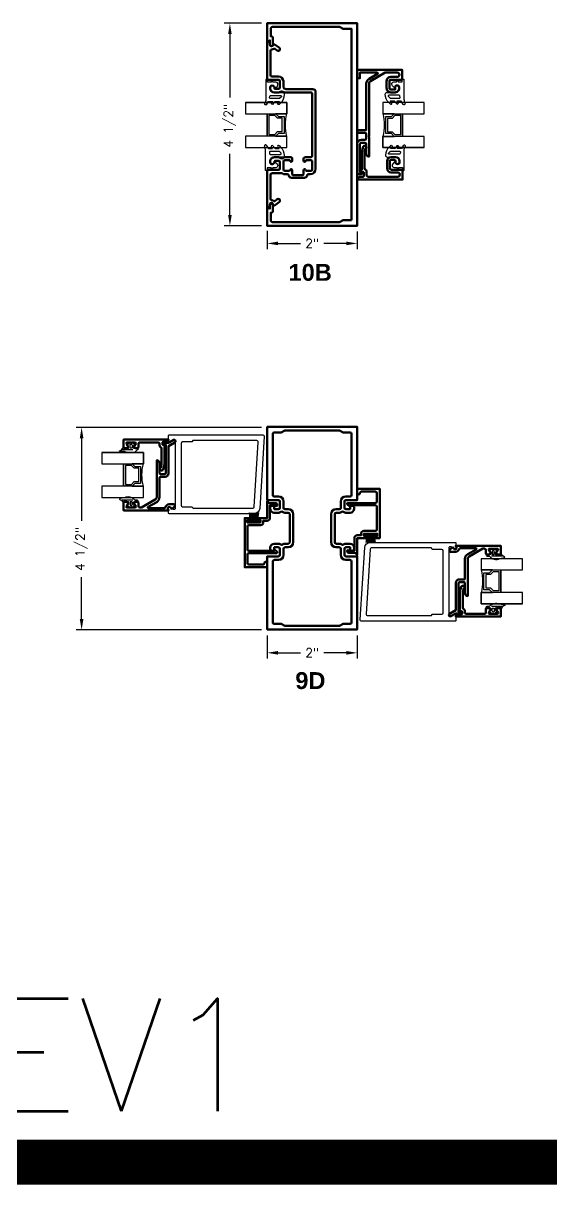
# Model space of a CAD drawing. Extents: x 0 to 139, y -24 to 89.
# Drawn here: x 48.29 to 51.22, y -9.9 to -3.45 of the extents above; entities that cross this region are included whole.
import ezdxf

# ---------------------------------------------------------------- set-up
doc = ezdxf.new("R2010")
doc.units = 0
doc.header["$MEASUREMENT"] = 0
doc.layers.get('Defpoints').update_dxf_attribs({"linetype": 'CONTINUOUS'})
for name, color, linetype in [('R-Anno-Dims', 3, 'CONTINUOUS'), ('R-Anno-Text', 6, 'CONTINUOUS'), ('R-Det1', 4, 'CONTINUOUS'), ('R-Det2', 2, 'CONTINUOUS'), ('R-Otln', 1, 'CONTINUOUS'), ('R-Pat1', 5, 'CONTINUOUS'), ('TITLE', 7, 'CONTINUOUS')]:
    doc.layers.add(name, color=color, linetype=linetype)
doc.styles.get("Standard").update_dxf_attribs({"font": 'simplex'})
doc.styles.add('style1', font='arialbd.ttf')
doc.dimstyles.new('1-4size', dxfattribs={"dimtxt": 0.05, "dimasz": 0.06, "dimexe": 0.03125, "dimexo": 0.03125, "dimgap": 0.03125, "dimtad": 0, "dimdec": 5, "dimlfac": 4, "dimzin": 4, "dimdsep": 46, "dimlunit": 5, "dimtxsty": 'Standard', "dimcen": 0, "dimclrd": 256, "dimclre": 256, "dimclrt": 256, "dimadec": 0, "dimazin": 1, "dimtfac": 1, "dimtdec": 5, "dimtofl": 0, "dimtmove": 0, "dimatfit": 3, "dimfxl": 1, "dimfrac": 2, "dimtolj": 1, "dimtzin": 4, "dimarcsym": 0})

# ---------------------------------------------------------------- blocks, each defined once
blk = doc.blocks.new('*D95')
at = {"layer": 'Defpoints', "color": 0}
for p in [(49.6461, -6.8225), (50.1461, -6.8225), (50.1461, -6.9496)]:
    blk.add_point(p, dxfattribs=at)
at = {"layer": 'R-Anno-Dims', "lineweight": -2}
for p, q in [((49.6461, -6.8538), (49.6461, -6.9809)), ((50.1461, -6.8538), (50.1461, -6.9809)), ((49.7061, -6.9496), (49.8316, -6.9496)), ((50.0861, -6.9496), (49.9607, -6.9496))]:
    blk.add_line(p, q, dxfattribs=at)
at = {"layer": 'R-Anno-Dims'}
for points in [[(49.7061, -6.9396), (49.7061, -6.9596), (49.6461, -6.9496)], [(50.0861, -6.9396), (50.0861, -6.9596), (50.1461, -6.9496)]]:
    blk.add_solid(points, dxfattribs=at)
at = {"layer": 'R-Anno-Dims', "insert": (49.8961, -6.9496), "char_height": 0.05, "attachment_point": 5}
blk.add_mtext('\\A1;2"', dxfattribs=at)
blk = doc.blocks.new('*D96')
at = {"layer": 'Defpoints', "color": 0}
for p in [(49.6461, -5.6975), (48.6155, -6.8225), (49.6461, -6.8225)]:
    blk.add_point(p, dxfattribs=at)
at = {"layer": 'R-Anno-Dims', "lineweight": -2}
for p, q in [((49.6149, -5.6975), (48.5843, -5.6975)), ((48.6155, -5.7575), (48.6155, -6.2168)), ((48.6155, -6.7625), (48.6155, -6.5293)), ((49.6149, -6.8225), (48.5843, -6.8225))]:
    blk.add_line(p, q, dxfattribs=at)
at = {"layer": 'R-Anno-Dims'}
for points in [[(48.6055, -5.7575), (48.6255, -5.7575), (48.6155, -5.6975)], [(48.6055, -6.7625), (48.6255, -6.7625), (48.6155, -6.8225)]]:
    blk.add_solid(points, dxfattribs=at)
at = {"layer": 'R-Anno-Dims', "insert": (48.6155, -6.373), "char_height": 0.05, "attachment_point": 5, "rotation": 90}
blk.add_mtext('\\A1;4 1/2"', dxfattribs=at)
blk = doc.blocks.new('*D100')
at = {"layer": 'Defpoints', "color": 0}
for p in [(49.6461, -4.5739), (50.1461, -4.5775), (49.6461, -4.6755)]:
    blk.add_point(p, dxfattribs=at)
at = {"layer": 'R-Anno-Dims', "lineweight": -2}
for p, q in [((49.6461, -4.6052), (49.6461, -4.7067)), ((50.1461, -4.6087), (50.1461, -4.7067)), ((49.7061, -4.6755), (49.8315, -4.6755)), ((50.0861, -4.6755), (49.9607, -4.6755))]:
    blk.add_line(p, q, dxfattribs=at)
at = {"layer": 'R-Anno-Dims'}
for points in [[(49.7061, -4.6655), (49.7061, -4.6855), (49.6461, -4.6755)], [(50.0861, -4.6655), (50.0861, -4.6855), (50.1461, -4.6755)]]:
    blk.add_solid(points, dxfattribs=at)
at = {"layer": 'R-Anno-Dims', "insert": (49.8961, -4.6755), "char_height": 0.05, "attachment_point": 5}
blk.add_mtext('\\A1;2"', dxfattribs=at)
blk = doc.blocks.new('*D101')
at = {"layer": 'Defpoints', "color": 0}
for p in [(49.6461, -3.4525), (49.4391, -4.5775), (49.6461, -4.5775)]:
    blk.add_point(p, dxfattribs=at)
at = {"layer": 'R-Anno-Dims', "lineweight": -2}
for p, q in [((49.6149, -3.4525), (49.4078, -3.4525)), ((49.4391, -3.5125), (49.4391, -3.8659)), ((49.4391, -4.5175), (49.4391, -4.1784)), ((49.6149, -4.5775), (49.4078, -4.5775))]:
    blk.add_line(p, q, dxfattribs=at)
at = {"layer": 'R-Anno-Dims'}
for points in [[(49.4291, -3.5125), (49.4491, -3.5125), (49.4391, -3.4525)], [(49.4291, -4.5175), (49.4491, -4.5175), (49.4391, -4.5775)]]:
    blk.add_solid(points, dxfattribs=at)
at = {"layer": 'R-Anno-Dims', "insert": (49.4391, -4.0221), "char_height": 0.05, "attachment_point": 5, "rotation": 90}
blk.add_mtext('\\A1;4 1/2"', dxfattribs=at)
blk = doc.blocks.new('P2728')
at = {"layer": 'R-Det2'}
blk.add_lwpolyline([(0.442, -0.028), (0.406, -0.064, -0.209411), (0.222, -0.144, -0.414214), (0.182, -0.104), (0.182, 0.096, 0.414214), (0.102, 0.176), (0.064, 0.176, 0.388879), (0.024, 0.139), (0.023, 0.123, 0.440011), (0.063, 0.08), (0.077, 0.08, -0.668179), (0.084, 0.063), (0.035, 0.015, -0.668179), (-0.05, 0.05), (-0.05, 0.109), (-0.09, 0.137, -0.836323), (-0.083, 0.151), (-0.05, 0.142), (-0.05, 0.226, 0.414214), (-0.056, 0.232), (-0.106, 0.232, -0.414214), (-0.112, 0.238), (-0.112, 0.266, -0.414214), (-0.106, 0.272), (0.332, 0.272, 0.082176), (0.38, 0.28), (0.426, 0.297)], format="xyb", dxfattribs=at)
at = {"layer": 'R-Det2', "lineweight": 25}
blk.add_lwpolyline([(0.26, 0.181, 0.372312), (0.247, 0.166), (0.247, -0.064, 0.668179), (0.273, -0.075), (0.307, -0.041, 0.198912), (0.311, -0.03), (0.311, 0.171, 0.457395), (0.294, 0.186)], format="xyb", close=True, dxfattribs=at)
at = {"layer": 'R-Det2'}
for points in [[(0.45, 0.257), (0.376, 0.208), (0.376, 0.117), (0.418, 0.148)], [(0.443, 0.118), (0.376, 0.061), (0.376, -0.031), (0.414, 0.001)]]:
    blk.add_lwpolyline(points, dxfattribs=at)
at = {"layer": 'R-Det2', "ltscale": 0.1}
for centre, radius, start, end in [((0.433, 0.274), 0.0237, 292.2345, 112.2345), ((0.427, -0.015), 0.0199, 310.2978, 130.2978), ((0.414, 0.118), 0.0297, 360, 81.5397)]:
    blk.add_arc(centre, radius, start, end, dxfattribs=at)
blk = doc.blocks.new('weathering')
at = {"layer": 'R-Det2'}
for p, q in [((0, 0), (0, -0.27)), ((0, 0), (0.03, 0)), ((0.03, 0), (0.03, -0.27)), ((0, -0.129), (-0.16, -0.129)), ((0, -0.139), (-0.16, -0.139)), ((0, -0.27), (0.03, -0.27))]:
    blk.add_line(p, q, dxfattribs=at)
for centre, radius, start, end in [((-0.056, 0.313), 0.361, 253.2416, 278.8875), ((-0.056, 0.313), 0.371, 253.7056, 278.6489), ((-0.057, 0.486), 0.557, 259.3278, 275.8729), ((-0.057, 0.486), 0.566, 259.5182, 275.7701), ((-0.063, 0.677), 0.77, 262.7557, 274.6832), ((-0.063, 0.677), 0.78, 262.849, 274.6238), ((-0.066, 1.463), 1.578, 266.5833, 272.3941), ((-0.067, -1.773), 1.619, 87.6382, 93.304), ((-0.064, -0.966), 0.8, 85.4377, 96.9231), ((-0.064, -0.966), 0.79, 85.3793, 97.0112), ((-0.058, -0.769), 0.58, 84.3053, 100.1631), ((-0.058, -0.769), 0.57, 84.2043, 100.3432), ((-0.056, -0.591), 0.38, 81.4567, 105.8164), ((-0.056, -0.591), 0.37, 81.2223, 106.2556)]:
    blk.add_arc(centre, radius, start, end, dxfattribs=at)

msp = doc.modelspace()

# ---------------------------------------------------------------- linework, layer by layer
at = {"layer": 'R-Det1', "lineweight": 50}
for points in [[(49.7359126, -3.8031897), (49.7359126, -3.7776897), (49.7359126, -3.7749397, 0.414151258), (49.7094126, -3.7484397), (49.6724126, -3.7484397, -0.413333333), (49.6649126, -3.7409397), (49.6649126, -3.6060147, -0.384292738), (49.6719126, -3.5983147, 0.125027091), (49.6839626, -3.5940647, -0.3082191), (49.6882626, -3.5941897), (49.7021876, -3.6045647, 0.615742841), (49.7171626, -3.5970397), (49.7171626, -3.5962397, 0.239176885), (49.7140376, -3.5900147), (49.6843626, -3.5679397), (49.6748876, -3.5774147, -0.667873573), (49.6616626, -3.5719397), (49.6616626, -3.5639397, 0.416132723), (49.6539126, -3.5561897), (49.6461626, -3.5561897), (49.6461626, -3.7621897, 0.414213562), (49.6511626, -3.7671897), (49.7094126, -3.7671897, -0.416132723), (49.7171626, -3.7749397), (49.7171626, -3.8096897, -0.412903226), (49.7094126, -3.8174397), (49.6909126, -3.8174397, -0.414213562), (49.6859126, -3.8124397), (49.6859126, -3.8103397, 1.011839456), (49.6626626, -3.8100647), (49.6626626, -3.8141897, 0.413978903), (49.6859126, -3.8374397), (49.7059876, -3.8374397, 0.143865672), (49.7228626, -3.8324647, -0.292539715), (49.7312376, -3.8324647, 0.14306262), (49.7481126, -3.8374397), (49.8884126, -3.8374397, -0.416132723), (49.8961626, -3.8451897), (49.8961626, -4.1891897, -0.412903226), (49.8884126, -4.1969397), (49.8558145, -4.1971896, 0.414213562), (49.8480645, -4.2049396), (49.8480645, -4.2159396, 0.414213562), (49.8543145, -4.2221896, 0.414213562), (49.8605645, -4.2159396, -0.414213562), (49.8643145, -4.2121896), (49.8885645, -4.2121896, -0.414213562), (49.8963145, -4.2199396), (49.8963145, -4.2644396, -0.414213562), (49.8885645, -4.2721896), (49.8643145, -4.2721896, -0.414213562), (49.8605645, -4.2684396, 0.414213562), (49.8543145, -4.2621896, 0.414213562), (49.8480645, -4.2684396), (49.8480645, -4.2921897, -0.414213562), (49.8443145, -4.2959397), (49.7893145, -4.2959397, -0.414213562), (49.7855645, -4.2921897), (49.7855645, -4.2684396, 0.414213562), (49.7793145, -4.2621896, 0.414213562), (49.7730645, -4.2684396, -0.414213562), (49.7693145, -4.2721896), (49.7450645, -4.2721896, -0.414213562), (49.7373145, -4.2644396), (49.7373145, -4.2199396, -0.414213562), (49.7450645, -4.2121896), (49.7693145, -4.2121896, -0.414213562), (49.7730645, -4.2159396, 0.414213562), (49.7793145, -4.2221896, 0.414213562), (49.7855645, -4.2159396), (49.7855645, -4.2049396, 0.414213579), (49.7778145, -4.1971896), (49.7481126, -4.1969397), (49.7481126, -4.1969397, 0.144487081), (49.7312376, -4.2018897, -0.292539715), (49.7228626, -4.2018897, 0.145286571), (49.7059876, -4.1969397), (49.6859126, -4.1969397, 0.415053763), (49.6626626, -4.2201897), (49.6626626, -4.2243147, 1.012901092), (49.6859126, -4.2240147), (49.6859126, -4.2219397, -0.414213562), (49.6909126, -4.2169397), (49.7094126, -4.2169397, -0.416132723), (49.7171626, -4.2246897), (49.7171626, -4.2594397, -0.412903226), (49.7094126, -4.2671897), (49.6511626, -4.2671897, 0.414213562), (49.6461626, -4.2721897), (49.6461626, -4.4781897), (49.6539126, -4.4781897, 0.412903226), (49.6616626, -4.4704397), (49.6616626, -4.4624397, -0.669038966), (49.6748876, -4.4569397), (49.6843626, -4.4664397), (49.7140376, -4.4443397, 0.238328156), (49.7171626, -4.4381397), (49.7171626, -4.4373147, 0.615742841), (49.7021876, -4.4297897), (49.6882626, -4.4401647, -0.3082191), (49.6839626, -4.4402897, 0.121337447), (49.6719126, -4.4360397, -0.384292738), (49.6649126, -4.4283397), (49.6649126, -4.2934397, -0.41641058), (49.672406, -4.2859397), (49.7265579, -4.2859397, -0.132705715), (49.7304606, -4.2869941, 0.132705715), (49.7450645, -4.2909396), (49.7580428, -4.2909396, -0.3737096), (49.7657167, -4.2976063, 0.3737096), (49.7810645, -4.3109397), (49.8525645, -4.3109397, 0.3737096), (49.8679123, -4.2976063, -0.3737096), (49.8755862, -4.2909396), (49.8859126, -4.2909396, 0.414213562), (49.9149126, -4.2619396), (49.9149126, -3.8336897, 0.415000983), (49.8999126, -3.8186897), (49.7514126, -3.8186897, -0.414517049)], [(50.3328223, -3.8209743), (50.3563223, -3.8209743), (50.3563223, -3.8075243, -0.864516129), (50.3795723, -3.8075243), (50.3795723, -3.8132243, -0.415053763), (50.3563223, -3.8364743), (50.3328223, -3.8364743, -0.415053763), (50.3095723, -3.8132243), (50.3095723, -3.7739743, -0.415053763), (50.3328223, -3.7507243), (50.3688223, -3.7507243, 0.412765957), (50.3805723, -3.7389743), (50.3805723, -3.7387243, 0.412765957), (50.3688223, -3.7269743), (50.3020723, -3.7269743), (50.2198223, -3.7744493, 0.268052829), (50.2120723, -3.7878743), (50.2120723, -4.0462243), (50.2120723, -4.0787243), (50.2095723, -4.0812243), (50.2120723, -4.0837243), (50.2120723, -4.1932243), (50.2120723, -4.1932243, -0.412903226), (50.1965723, -4.1777243), (50.1965723, -4.1239743, 0.412903226), (50.1888223, -4.1162243), (50.1693223, -4.1162243, 0.412903226), (50.1615723, -4.1239743), (50.1615723, -4.2810493), (50.1733223, -4.2789743), (50.1702473, -4.2904743), (50.1460723, -4.2904743), (50.1460723, -4.1239743, -0.415053763), (50.1693223, -4.1007243), (50.1888223, -4.1007243, 0.412903226), (50.1965723, -4.0929743), (50.1965723, -4.0694743, 0.412903226), (50.1888223, -4.0617243), (50.1538223, -4.0617243, -1), (50.1538223, -4.0462243), (50.1965723, -4.0462243), (50.1965723, -3.7880243, -0.268909771), (50.2121973, -3.7609743), (50.2589178, -3.733971, 0.767140987), (50.2570412, -3.7269743), (50.1615723, -3.7269743), (50.1615723, -3.7582243), (50.1460723, -3.7582243), (50.1460723, -3.7114743), (50.3960723, -3.7114743), (50.3960723, -3.7662243), (50.3328223, -3.7662243, 0.412903226), (50.3250723, -3.7739743), (50.3250723, -3.8132243, 0.412903226), (50.3328223, -3.8209743)], [(50.1483846, -4.3206401), (50.1483846, -4.3206401), (50.3983846, -4.3206401), (50.3983846, -4.2658901), (50.3351346, -4.2658901, -0.414213562), (50.3273846, -4.2581401), (50.3273846, -4.2188902, -0.414213562), (50.3351346, -4.2111402), (50.3508846, -4.2111402, -0.414213562), (50.3586346, -4.2188902), (50.3586346, -4.2230154, 0.999995699), (50.3818846, -4.2230154), (50.3818846, -4.2188902, 0.414210521), (50.3586346, -4.1956401), (50.3351346, -4.1956401, 0.414210521), (50.3118846, -4.2188902), (50.3118846, -4.2581401, 0.414210521), (50.3351346, -4.2813902), (50.3710096, -4.2813902, -1.000002843), (50.3710096, -4.30514), (50.2061346, -4.30514, -0.414208088), (50.1983846, -4.29739), (50.1983846, -4.2772899, 0.339690287), (50.1868846, -4.2623153), (50.1868846, -4.1679306), (50.1922985, -4.1477256, 1.179378286), (50.1932596, -4.1379072, 0.716064469), (50.1786188, -4.1388918), (50.1713846, -4.1658902), (50.1713846, -4.2673635, 0.262905895), (50.1638846, -4.2806401), (50.1784834, -4.2780658, -0.466307263), (50.1828845, -4.2817588), (50.1828846, -4.3013902, -0.414242319), (50.1791346, -4.30514), (50.1638845, -4.30514, 0.41421037), (50.1483845, -4.3206401, 0.335481)], [(48.8652761, -5.8126552), (48.8485261, -5.8126552), (48.8485261, -5.7651552), (49.0985261, -5.7651552, -0.41421368), (49.0860261, -5.7776552), (49.0677761, -5.7776553, 0.414213562), (49.0640261, -5.7814053), (49.0640261, -5.7915364, 0.466306393), (49.0684273, -5.7952294), (49.0830261, -5.7926553, -0.252127774), (49.075526, -5.8056552), (49.0755261, -5.9044053), (49.06829, -5.931411, -0.715752791), (49.0536525, -5.9323883, -1.179503687), (49.0546122, -5.9225697), (49.0600261, -5.9023644), (49.0600261, -5.8109796, -0.339713402), (49.0485261, -5.7960055), (49.0485261, -5.7884053, 0.414213523), (49.0407761, -5.7806552), (48.9390261, -5.7806552, 0.414213657), (48.9312761, -5.7884053), (48.9312761, -5.8089052, -0.414213562), (48.9275261, -5.8126552), (48.9145261, -5.8126552, -0.57736514), (48.9078146, -5.8010299), (48.9158973, -5.7870303, 0.577351747), (48.9126497, -5.7814052), (48.8671525, -5.7814053, 0.577351362), (48.8639049, -5.7870302), (48.8719633, -5.8009882, -0.579445689), (48.8652761, -5.8126552, 1)], [(49.0325261, -5.9646951), (49.0325261, -6.0851986, -0.267944175), (49.0247761, -6.0986221), (48.9477221, -6.1431091), (48.9390261, -6.1431091, -0.414213562), (48.9312761, -6.1353591), (48.9312761, -6.1148591, 0.414213562), (48.9275261, -6.1111091), (48.914526, -6.1111091, 0.577350202), (48.9078144, -6.1227341), (48.9158973, -6.1367341, -0.577350202), (48.9126497, -6.1423591), (48.8671524, -6.1423591, -0.577351988), (48.8639048, -6.1367341), (48.8719878, -6.1227341, 0.577351988), (48.8652761, -6.1111091), (48.8485261, -6.1111091), (48.8485261, -6.1586091), (49.0985261, -6.1586091), (49.0950795, -6.1499853, -0.869075611), (49.1083988, -6.1423577), (49.114026, -6.1496091, 0.123332445), (49.131607, -6.1374408, 0.64476674), (49.1257931, -6.1246091), (49.1022761, -6.1246091, 0.330653628), (49.0807379, -6.1406008, -0.33065332), (49.0733192, -6.1461091), (48.9875214, -6.1461091, -0.767326322), (48.9856464, -6.1391115), (49.0324011, -6.1121176, 0.26795022), (49.0480261, -6.0850543), (49.0480261, -5.9763591, -0.414213562), (49.0520261, -5.9723591), (49.0790261, -5.9723591, 0.414213562), (49.0985261, -5.9528591), (49.0985261, -5.8010809), (49.1334011, -5.7809458, 1), (49.1256511, -5.7675224), (49.0985261, -5.783183), (49.0746075, -5.783183), (49.0715261, -5.794683), (49.0830261, -5.7926553), (49.0830261, -5.9528591, -0.414213562), (49.0790261, -5.9568591), (49.0520261, -5.9568591, -0.414213562), (49.0480261, -5.9528591), (49.0480261, -5.8953591, 0.414213562), (49.0325261, -5.8798591)], [(50.1306392, -6.3120801, -0.414213562), (50.1461392, -6.2965801), (50.1678892, -6.2965801), (50.1678894, -6.2878301, -0.414213562), (50.1833894, -6.2723301), (50.2478892, -6.2723304, 0.414213562), (50.2556392, -6.2645804), (50.2556392, -6.1377056, 0.414213562), (50.2478892, -6.1299556), (50.1048892, -6.1299556), (50.1048892, -6.1377056), (50.0909766, -6.123793, -0.668178638), (50.0936017, -6.1174554), (50.2478892, -6.1174556, 0.414213562), (50.2556392, -6.1097056), (50.2556392, -6.0618929, 0.414213562), (50.2478892, -6.0541429), (50.1693892, -6.0541429, 0.423380872), (50.1616397, -6.0621429, -0.999983871), (50.1461392, -6.0621426), (50.1461392, -6.0386426), (50.2711392, -6.0386426), (50.2711392, -6.3120801), (50.2428892, -6.3120801), (50.2428892, -6.3060801, -0.414213562), (50.2486392, -6.3003301), (50.2571394, -6.3003304), (50.2571394, -6.2878301), (50.1833894, -6.2878301), (50.1833894, -6.3003304), (50.1921392, -6.3003301, -0.414213562), (50.1978892, -6.3060801), (50.1978892, -6.3120801), (50.1461392, -6.3120801), (50.1461392, -6.4057054), (50.1353892, -6.3949554), (50.0988892, -6.3949551, -0.414213562), (50.0911392, -6.3872051), (50.0911392, -6.3824551, -1), (50.0986392, -6.3824551), (50.1306392, -6.3824551)], [(49.6616392, -6.2007454, -0.414213562), (49.6461392, -6.2162454), (49.6243892, -6.2162454), (49.6243889, -6.2249954, -0.414213562), (49.6088889, -6.2404954), (49.5443892, -6.2404951, 0.414213562), (49.5366392, -6.2482451), (49.5366392, -6.3751199, 0.414213562), (49.5443892, -6.3828699), (49.6873892, -6.3828699), (49.6873892, -6.3751199), (49.7013018, -6.3890325, -0.668178638), (49.6986767, -6.3953701), (49.5443892, -6.3953699, 0.414213562), (49.5366392, -6.4031199), (49.5366392, -6.4509326, 0.414213562), (49.5443892, -6.4586826), (49.6228892, -6.4586826, 0.423380872), (49.6306387, -6.4506826, -0.999983871), (49.6461392, -6.4506829), (49.6461392, -6.4741829), (49.5211392, -6.4741829), (49.5211392, -6.2007454), (49.5493892, -6.2007454), (49.5493892, -6.2067454, -0.414213562), (49.5436392, -6.2124954), (49.5351389, -6.2124951), (49.5351389, -6.2249954), (49.6088889, -6.2249954), (49.6088889, -6.2124951), (49.6001392, -6.2124954, -0.414213562), (49.5943892, -6.2067454), (49.5943892, -6.2007454), (49.6461392, -6.2007454), (49.6461392, -6.1071201), (49.6568892, -6.1178701), (49.6933892, -6.1178704, -0.414213562), (49.7011392, -6.1256204), (49.7011392, -6.1303704, -1), (49.6936392, -6.1303704), (49.6616392, -6.1303704)], [(50.7599309, -6.5491433), (50.7599309, -6.4286398, -0.267944175), (50.7676809, -6.4152163), (50.8447349, -6.3707293), (50.8534309, -6.3707293, -0.414213562), (50.8611809, -6.3784793), (50.8611809, -6.3989793, 0.414213562), (50.8649309, -6.4027293), (50.8779309, -6.4027293, 0.577350202), (50.8846426, -6.3911043), (50.8765597, -6.3771043, -0.577350202), (50.8798073, -6.3714793), (50.9253046, -6.3714793, -0.577351988), (50.9285522, -6.3771044), (50.9204692, -6.3911043, 0.577351988), (50.9271809, -6.4027293), (50.9439309, -6.4027293), (50.9439309, -6.3552293), (50.6939309, -6.3552293), (50.6973775, -6.3638532, -0.869075611), (50.6840582, -6.3714807), (50.678431, -6.3642293, 0.123332445), (50.66085, -6.3763976, 0.64476674), (50.6666639, -6.3892293), (50.6901809, -6.3892293, 0.330653628), (50.7117191, -6.3732376, -0.33065332), (50.7191378, -6.3677293), (50.8049355, -6.3677293, -0.767326322), (50.8068106, -6.3747269), (50.7600559, -6.4017208, 0.26795022), (50.7444309, -6.4287841), (50.7444309, -6.5374793, -0.414213562), (50.7404309, -6.5414793), (50.7134309, -6.5414793, 0.414213562), (50.6939309, -6.5609793), (50.6939309, -6.7127575), (50.6590559, -6.7328926, 1), (50.6668059, -6.746316), (50.6939309, -6.7306554), (50.7178495, -6.7306554), (50.7209309, -6.7191554), (50.7094309, -6.7211832), (50.7094309, -6.5609793, -0.414213562), (50.7134309, -6.5569793), (50.7404309, -6.5569793, -0.414213562), (50.7444309, -6.5609793), (50.7444309, -6.6184793, 0.414213562), (50.7599309, -6.6339793)], [(50.9271809, -6.7011832), (50.9439309, -6.7011832), (50.9439309, -6.7486832), (50.6939309, -6.7486832, -0.41421368), (50.7064309, -6.7361832), (50.7246809, -6.7361832, 0.414213562), (50.7284309, -6.7324332), (50.7284309, -6.722302, 0.466306393), (50.7240297, -6.718609), (50.7094309, -6.7211832, -0.252127774), (50.716931, -6.7081833), (50.7169309, -6.6094331), (50.724167, -6.5824275, -0.715752791), (50.7388045, -6.5814502, -1.179503687), (50.7378448, -6.5912688), (50.7324309, -6.611474), (50.7324309, -6.7028589, -0.339713402), (50.7439309, -6.717833), (50.7439309, -6.7254332, 0.414213523), (50.7516809, -6.7331832), (50.8534309, -6.7331832, 0.414213657), (50.8611809, -6.7254332), (50.8611809, -6.7049332, -0.414213562), (50.8649309, -6.7011832), (50.8779309, -6.7011832, -0.57736514), (50.8846424, -6.7128085), (50.8765597, -6.7268082, 0.577351747), (50.8798073, -6.7324332), (50.9253045, -6.7324332, 0.577351362), (50.9285521, -6.7268082), (50.9204937, -6.7128503, -0.579445689), (50.9271809, -6.7011832, 1)]]:
    msp.add_lwpolyline(points, format="xyb", close=True, dxfattribs=at)
at = {"layer": 'R-Det2'}
for points in [[(49.5257375, -3.8925346), (49.5257374, -3.9550346), (49.7555376, -3.9550346), (49.7555376, -3.8925346), (49.5257374, -3.8925346), (49.7555376, -3.8925346), (49.7555376, -3.9550346), (49.6930376, -3.9550346), (49.7085376, -3.9705346), (49.7397876, -3.9705346), (49.7397876, -4.0645346), (49.7085376, -4.0645346), (49.6930376, -4.0800346), (49.6460376, -4.0800346), (49.6460376, -3.9550346), (49.6460376, -4.0800346), (49.5257374, -4.0800346), (49.5257374, -4.1425346), (49.7555376, -4.1425346), (49.7555376, -4.0800346), (49.6930376, -4.0800346), (49.7555376, -4.0800346, -0.123310184), (49.7555376, -3.9550346, 1.56900442)], [(50.5188096, -4.1433032), (50.5188096, -4.0808032), (50.2890095, -4.0808032), (50.2890095, -4.1433032), (50.5188096, -4.1433032), (50.2890095, -4.1433032), (50.2890095, -4.0808032), (50.3515095, -4.0808032), (50.3360095, -4.0653032), (50.3047595, -4.0653032), (50.3047595, -3.9713032), (50.3360095, -3.9713032), (50.3515095, -3.9558032), (50.3985095, -3.9558032), (50.3985095, -4.0808032), (50.3985095, -3.9558032), (50.5188096, -3.9558032), (50.5188096, -3.8933032), (50.2890095, -3.8933032), (50.2890095, -3.9558032), (50.3515095, -3.9558032), (50.2890095, -3.9558032, -0.123310184), (50.2890095, -4.0808032, 1.56900442)], [(48.7284828, -5.836765), (48.7284827, -5.899265), (48.9582829, -5.899265), (48.9582829, -5.836765), (48.7284827, -5.836765), (48.9582829, -5.836765), (48.9582829, -5.899265), (48.8957829, -5.899265), (48.9112829, -5.914765), (48.9425329, -5.914765), (48.9425329, -6.008765), (48.9112829, -6.008765), (48.8957829, -6.024265), (48.8487829, -6.024265), (48.8487829, -5.899265), (48.8487829, -6.024265), (48.7284827, -6.024265), (48.7284827, -6.086765), (48.9582829, -6.086765), (48.9582829, -6.024265), (48.8957829, -6.024265), (48.9582829, -6.024265, -0.123310184), (48.9582829, -5.899265, 1.56900442)], [(51.0643559, -6.6767677), (51.064356, -6.6142677), (50.8345558, -6.6142677), (50.8345558, -6.6767677), (51.064356, -6.6767677), (50.8345558, -6.6767677), (50.8345558, -6.6142677), (50.8970558, -6.6142677), (50.8815558, -6.5987677), (50.8503058, -6.5987677), (50.8503058, -6.5047677), (50.8815558, -6.5047677), (50.8970558, -6.4892677), (50.9440558, -6.4892677), (50.9440558, -6.6142677), (50.9440558, -6.4892677), (51.064356, -6.4892677), (51.064356, -6.4267677), (50.8345558, -6.4267677), (50.8345558, -6.4892677), (50.8970558, -6.4892677), (50.8345558, -6.4892677, -0.123310184), (50.8345558, -6.6142677, 1.56900442)]]:
    msp.add_lwpolyline(points, format="xyb", dxfattribs=at)
for points in [[(49.6560376, -3.9650346), (49.6560376, -4.0700346), (49.6888954, -4.0700346), (49.7043954, -4.0545346), (49.7297876, -4.0545346), (49.7297876, -3.9805346), (49.7043954, -3.9805346), (49.6888954, -3.9650346), (49.6560376, -3.9650346)], [(50.3885095, -4.0708032), (50.3885095, -3.9658032), (50.3556516, -3.9658032), (50.3401516, -3.9813032), (50.3147595, -3.9813032), (50.3147595, -4.0553032), (50.3401516, -4.0553032), (50.3556516, -4.0708032), (50.3885095, -4.0708032)], [(48.8994786, -5.8226552), (48.8395346, -5.8225933)], [(48.8587829, -5.909265), (48.8587829, -6.014265), (48.8916407, -6.014265), (48.9071407, -5.998765), (48.9325329, -5.998765), (48.9325329, -5.924765), (48.9071407, -5.924765), (48.8916407, -5.909265), (48.8587829, -5.909265)], [(48.8994787, -6.1011091), (48.8395347, -6.1011711)], [(50.892418, -6.4117501), (50.952362, -6.4116882)], [(50.9340558, -6.6042677), (50.9340558, -6.4992677), (50.901198, -6.4992677), (50.885698, -6.5147677), (50.8603058, -6.5147677), (50.8603058, -6.5887677), (50.885698, -6.5887677), (50.901198, -6.6042677), (50.9340558, -6.6042677)], [(50.892418, -6.6911832), (50.952362, -6.6912452)]]:
    msp.add_lwpolyline(points, dxfattribs=at)
for points in [[(48.8535617, -5.8305933), (48.8290346, -5.8305933, -0.477037012), (48.8265893, -5.8275731, 0.169063491), (48.8438159, -5.8120842, -0.378808837), (48.846479, -5.810114), (48.8728082, -5.8149175, 0.346241915), (48.8767761, -5.812427), (48.8767761, -5.7989052), (48.8692268, -5.7986275, -0.608655902), (48.8678759, -5.7953413), (48.8770141, -5.7872637, -0.378617088), (48.9027881, -5.7872637), (48.9119262, -5.7953413, -0.608655902), (48.9105754, -5.7986275), (48.9030261, -5.7989052), (48.9030261, -5.8126552), (48.9242761, -5.8126552, -1), (48.9242761, -5.8226552), (48.9101983, -5.8356901, -0.195847843)], [(48.8917761, -5.7911434, -0.341998713), (48.8955261, -5.7959846), (48.8955261, -5.8106552, -0.414213562), (48.8935261, -5.8126552), (48.8862761, -5.8126552, -0.414213562), (48.8842761, -5.8106552), (48.8842761, -5.7959846, -0.341998713), (48.8880261, -5.7911434, -0.127016654)], [(48.8535618, -6.0883635), (48.8290346, -6.0931711, 0.477037012), (48.8265894, -6.0961913, -0.169063491), (48.8438159, -6.1116802, 0.378808837), (48.8464791, -6.1136504), (48.8728082, -6.1088469, -0.346241915), (48.8767761, -6.1113374), (48.8767761, -6.1248591), (48.8692268, -6.1251368, 0.608655902), (48.867876, -6.128423), (48.8770142, -6.1365007, 0.378617088), (48.9027882, -6.1365007), (48.9119263, -6.128423, 0.608655902), (48.9105755, -6.1251368), (48.9030261, -6.1248591), (48.9030261, -6.1111091), (48.9242761, -6.1111091, 1), (48.9242761, -6.1011091), (48.9105162, -6.1011091, 0.343435047)], [(48.8917762, -6.1315092, 0.341998713), (48.8955261, -6.126668), (48.8955261, -6.1119974, 0.414213562), (48.8935261, -6.1099974), (48.8862761, -6.1099974, 0.414213562), (48.8842761, -6.1119974), (48.8842761, -6.126668, 0.341998713), (48.8880262, -6.1315092, 0.127016654)], [(50.9383349, -6.4262031), (50.962862, -6.4206674, 0.477037012), (50.9653073, -6.4176472, -0.169063491), (50.9480807, -6.4021583, 0.378808837), (50.9454176, -6.4001881), (50.9190884, -6.4049916, -0.346241915), (50.9151205, -6.4025011), (50.9151205, -6.3889793), (50.9226699, -6.3887016, 0.608655902), (50.9240207, -6.3854154), (50.9148825, -6.3773378, 0.378617088), (50.8891085, -6.3773378), (50.8799704, -6.3854154, 0.608655902), (50.8813212, -6.3887016), (50.8888705, -6.3889793), (50.8888705, -6.4027293), (50.8676205, -6.4027293, 1), (50.8676205, -6.4127293), (50.8813804, -6.4127293, 0.359671565)], [(50.9001205, -6.3812175, 0.341998713), (50.8963705, -6.3860587), (50.8963705, -6.4007293, 0.414213562), (50.8983705, -6.4027293), (50.9056205, -6.4027293, 0.414213562), (50.9076205, -6.4007293), (50.9076205, -6.3860587, 0.341998713), (50.9038705, -6.3812175, 0.127016654)], [(50.9376262, -6.6777285), (50.962862, -6.6832452, -0.477037012), (50.9653073, -6.6862654, 0.169063491), (50.9480807, -6.7017543, -0.378808837), (50.9454175, -6.7037245), (50.9190884, -6.698921, 0.346241915), (50.9151205, -6.7014115), (50.9151205, -6.7149332), (50.9226698, -6.7152109, -0.608655902), (50.9240206, -6.7184971), (50.9148825, -6.7265748, -0.378617088), (50.8891085, -6.7265748), (50.8799703, -6.7184971, -0.608655902), (50.8813212, -6.7152109), (50.8888705, -6.7149332), (50.8888705, -6.7011832), (50.8676205, -6.7011832, -1), (50.8676205, -6.6911832), (50.8813804, -6.6911832, -0.346212063)], [(50.9001205, -6.7226951, -0.341998713), (50.8963705, -6.7178538), (50.8963705, -6.7031832, -0.414213562), (50.8983705, -6.7011832), (50.9056205, -6.7011832, -0.414213562), (50.9076205, -6.7031832), (50.9076205, -6.7178538, -0.341998713), (50.9038705, -6.7226951, -0.127016654)]]:
    msp.add_lwpolyline(points, format="xyb", close=True, dxfattribs=at)
at = {"layer": 'R-Otln', "lineweight": 50}
for points in [[(50.1148223, -4.5460466), (50.067514, -4.5460466), (50.0484473, -4.5568966), (49.6737723, -4.5568966, -0.411010682), (49.6660723, -4.5491466), (49.6660723, -4.5050716), (49.6695723, -4.5050716, 0.412903226), (49.6773223, -4.4973216), (49.6773223, -4.4574716, 1), (49.6618223, -4.4574716), (49.6618223, -4.4823216), (49.6460723, -4.4732216), (49.6460723, -4.5774716), (50.1460723, -4.5774716), (50.1460723, -3.4524716), (49.6460723, -3.4524716), (49.6460723, -3.5567216), (49.6618223, -3.5476216), (49.6618223, -3.5724716, 1), (49.6773223, -3.5724716), (49.6773223, -3.5326216, 0.412903226), (49.6695723, -3.5248716), (49.6660723, -3.5248716), (49.6660723, -3.4807966, -0.411010682), (49.6737723, -3.4730466), (50.0484473, -3.4730466), (50.067514, -3.4838966), (50.1149973, -3.4838966)], [(50.0751392, -6.4059762, 0.414213562), (50.0828892, -6.4137262), (50.1461392, -6.4137262), (50.1461392, -6.8199762), (49.6461392, -6.8199762), (49.6461392, -6.4137262), (49.7093892, -6.4137262, 0.414213562), (49.7171392, -6.4059762), (49.7171392, -6.3712262, 0.414213562), (49.7093892, -6.3634762), (49.6858892, -6.3634762), (49.6858892, -6.3709762, -0.414213562), (49.6743892, -6.3824762), (49.6741392, -6.3824762, -0.414213562), (49.6626392, -6.3709762), (49.6626392, -6.3667262, -0.414213562), (49.6858892, -6.3434762), (49.7058892, -6.3434762, -0.145063949), (49.7229164, -6.3485224, 0.296364458), (49.731362, -6.3485224, -0.145063949), (49.7483892, -6.3434762), (49.7633892, -6.3434762, 0.414213562), (49.7711392, -6.3357262), (49.7711392, -6.1792262, 0.414213562), (49.7633892, -6.1714762), (49.7483892, -6.1714762, -0.145063949), (49.731362, -6.1664299, 0.296364458), (49.7229164, -6.1664299, -0.145063949), (49.7058892, -6.1714762), (49.6858892, -6.1714762, -0.414213562), (49.6626392, -6.1482262), (49.6626392, -6.1439762, -0.414213562), (49.6741392, -6.1324762), (49.6743892, -6.1324762, -0.414213562), (49.6858892, -6.1439762), (49.6858892, -6.1514762), (49.7093892, -6.1514762, 0.414213562), (49.7171392, -6.1437262), (49.7171392, -6.1089762, 0.414213562), (49.7093892, -6.1012262), (49.6461392, -6.1012262), (49.6461392, -5.6949762), (50.1461392, -5.6949762), (50.1461392, -6.1012262), (50.0828892, -6.1012262, 0.414213562), (50.0751392, -6.1089762), (50.0751392, -6.1437262, 0.414213562), (50.0828892, -6.1514762), (50.1063892, -6.1514762), (50.1063892, -6.1439762, -0.414213562), (50.1178892, -6.1324762), (50.1181392, -6.1324762, -0.414213562), (50.1296392, -6.1439762), (50.1296392, -6.1482262, -0.414213562), (50.1063892, -6.1714762), (50.0863892, -6.1714762, -0.145063949), (50.069362, -6.1664299, 0.296364458), (50.0609164, -6.1664299, -0.145063949), (50.0438892, -6.1714762), (50.0288892, -6.1714762, 0.414213562), (50.0211392, -6.1792262), (50.0211392, -6.3357262, 0.414213562), (50.0288892, -6.3434762), (50.0438892, -6.3434762, -0.145063949), (50.0609164, -6.3485224, 0.296364458), (50.069362, -6.3485224, -0.145063949), (50.0863892, -6.3434762), (50.1063892, -6.3434762, -0.414213562), (50.1296392, -6.3667262), (50.1296392, -6.3709762, -0.414213562), (50.1181392, -6.3824762), (50.1178892, -6.3824762, -0.414213562), (50.1063892, -6.3709762), (50.1063892, -6.3634762), (50.0828892, -6.3634762, 0.414213562), (50.0751392, -6.3712262)], [(49.7911392, -6.1792262, 0.414213562), (49.7633892, -6.1514762), (49.7448892, -6.1514762, -0.414213562), (49.7371392, -6.1437262), (49.7371392, -6.1089762, 0.414213562), (49.7093892, -6.0812262), (49.6851392, -6.0812262, -0.414213562), (49.6773892, -6.0734762), (49.6773892, -5.7339762, -0.414213562), (49.6851392, -5.7262262), (49.7243892, -5.7262262), (49.7438748, -5.7149762), (50.0484036, -5.7149762), (50.0678892, -5.7262262), (50.1071392, -5.7262262, -0.414213562), (50.1148892, -5.7339762), (50.1148892, -6.0734762, -0.414213562), (50.1071392, -6.0812262), (50.0828892, -6.0812262, 0.414213562), (50.0551392, -6.1089762), (50.0551392, -6.1437262, -0.414213562), (50.0473892, -6.1514762), (50.0288892, -6.1514762, 0.414213562), (50.0011392, -6.1792262), (50.0011392, -6.3357262, 0.414213562), (50.0288892, -6.3634762), (50.0473892, -6.3634762, -0.414213562), (50.0551392, -6.3712262), (50.0551392, -6.4059762, 0.414213562), (50.0828892, -6.4337262), (50.1071392, -6.4337262, -0.414213562), (50.1148892, -6.4414762), (50.1148892, -6.7809762, -0.414213562), (50.1071392, -6.7887262), (50.0678892, -6.7887262), (50.0484036, -6.7999762), (49.7438748, -6.7999762), (49.7243892, -6.7887262), (49.6851392, -6.7887262, -0.414213562), (49.6773892, -6.7809762), (49.6773892, -6.4414762, -0.414213562), (49.6851392, -6.4337262), (49.7093892, -6.4337262, 0.414213562), (49.7371392, -6.4059762), (49.7371392, -6.3712262, -0.414213562), (49.7448892, -6.3634762), (49.7633892, -6.3634762, 0.414213562), (49.7911392, -6.3357262)]]:
    msp.add_lwpolyline(points, format="xyb", close=True, dxfattribs=at)
at = {"layer": 'R-Otln'}
for points in [[(49.5733776, -6.1768554), (49.1008276, -6.1768554, -0.414213562), (49.0983276, -6.1743554), (49.0983276, -6.1421054, -0.577563925), (49.1039526, -6.1388554), (49.1257026, -6.1514054, 0.576846629), (49.1373276, -6.1447054), (49.1373276, -5.7715054, 0.577921738), (49.1257026, -5.7647804), (49.1039526, -5.7773554, -0.577563925), (49.0983276, -5.7741054), (49.0983276, -5.7418554, -0.414213562), (49.1008276, -5.7393554), (49.6218267, -5.7393554, -0.432605765), (49.6295616, -5.7475886), (49.6045776, -6.1475554, -0.395866655), (49.5733776, -6.1768554)], [(49.2275776, -5.7783554), (49.1763276, -5.7783554, 0.414213562), (49.1685776, -5.7861054), (49.1685776, -6.1301054, 0.414213562), (49.1763276, -6.1378554), (49.2273276, -6.1378554, -0.413333333), (49.2310776, -6.1416054), (49.2310776, -6.1418554, 0.413333333), (49.2348276, -6.1456054), (49.5660968, -6.1456054, 0.396049913), (49.5738317, -6.1383388), (49.5962974, -5.7788388, 0.432613534), (49.5885625, -5.7706054), (49.2348276, -5.7706054, 0.423001409), (49.2310776, -5.7744804, -0.436834856)], [(50.2189008, -6.3359701), (50.6914508, -6.3359701, -0.414213562), (50.6939508, -6.3384701), (50.6939508, -6.3707201, -0.577563925), (50.6883258, -6.3739701), (50.6665758, -6.3614201, 0.576846629), (50.6549508, -6.3681201), (50.6549508, -6.7413201, 0.577921738), (50.6665758, -6.7480451), (50.6883258, -6.7354701, -0.577563925), (50.6939508, -6.7387201), (50.6939508, -6.7709701, -0.414213562), (50.6914508, -6.7734701), (50.1704517, -6.7734701, -0.432605765), (50.1627168, -6.765237), (50.1877008, -6.3652701, -0.395866655), (50.2189008, -6.3359701)], [(50.5647008, -6.7344701), (50.6159508, -6.7344701, 0.414213562), (50.6237008, -6.7267201), (50.6237008, -6.3827201, 0.414213562), (50.6159508, -6.3749701), (50.5649508, -6.3749701, -0.413333333), (50.5612008, -6.3712201), (50.5612008, -6.3709701, 0.413333333), (50.5574508, -6.3672201), (50.2261816, -6.3672201, 0.396049913), (50.2184467, -6.3744867), (50.195981, -6.7339867, 0.432613534), (50.2037159, -6.7422201), (50.5574508, -6.7422201, 0.423001409), (50.5612008, -6.7383451, -0.436834856)]]:
    msp.add_lwpolyline(points, format="xyb", close=True, dxfattribs=at)
at = {"layer": 'TITLE', "const_width": 0.25}
msp.add_lwpolyline([(0.25, -9.779273), (138.9080005, -9.779273)], dxfattribs=at)

# ---------------------------------------------------------------- block references
at = {"layer": 'R-Det2', "yscale": 0.25, "zscale": 0.25}
for p, xscale, rotation in [((49.70636, -3.7927281), -0.25, 90), ((50.3379329, -3.7908997), 0.25, 270), ((49.7048697, -4.2425143), 0.25, 90.00000000000001), ((50.3394232, -4.2416213), -0.25, 270)]:
    msp.add_blockref('P2728', p, dxfattribs=dict(at, xscale=xscale, rotation=rotation))
at = {"layer": 'R-Pat1', "xscale": 0.25, "yscale": 0.25, "zscale": 0.25}
for p, rotation in [((49.6057895, -6.2124953), 270), ((50.1869203, -6.2959698), 90)]:
    msp.add_blockref('weathering', p, dxfattribs=dict(at, rotation=rotation))

# ---------------------------------------------------------------- texts
at = {"layer": 'R-Anno-Text', "char_height": 0.09375, "width": 1.787222288, "attachment_point": 3, "style": 'style1'}
for s, insert in [('10B', (50.0050163, -4.7895105, 1.5526731)), ('9D', (49.9698762, -7.0568354, 1.5526731))]:
    msp.add_mtext(s, dxfattribs=dict(at, insert=insert))
at = {"layer": 'TITLE'}
msp.add_text('190ELEV1', height=0.625, dxfattribs=at).set_placement((45.5135155, -9.4952294))

# ---------------------------------------------------------------- dimensions: what is measured, and where the dimension line sits
at = {"layer": 'R-Anno-Dims', "color": 3}
dim = msp.add_linear_dim(base=(49.4390778, -4.5774716), p1=(49.6461392, -3.4524716), p2=(49.6461392, -4.5774716), angle=90, dimstyle='1-4size', override={"dimpost": '"'}, dxfattribs=at)
dim.commit()
dim.dimension.update_dxf_attribs({"geometry": '*D101', "text_midpoint": (49.4390778, -4.0221086), "dimtype": 160})
dim = msp.add_linear_dim(base=(49.6460723, -4.6754654), p1=(50.1461392, -4.5774716), p2=(49.6460723, -4.5739236), dimstyle='1-4size', override={"dimpost": '"'}, dxfattribs=at)
dim.commit()
dim.dimension.update_dxf_attribs({"geometry": '*D100', "text_midpoint": (49.8961057, -4.6754654)})
at = {"layer": 'R-Anno-Dims'}
dim = msp.add_linear_dim(base=(48.6155347, -6.8225011), p1=(49.6461392, -5.6975011), p2=(49.6461392, -6.8225011), angle=270, dimstyle='1-4size', override={"dimpost": '"'}, dxfattribs=at)
dim.commit()
dim.dimension.update_dxf_attribs({"geometry": '*D96', "text_midpoint": (48.6155347, -6.373006), "dimtype": 160})
dim = msp.add_linear_dim(base=(50.1461392, -6.9496301), p1=(49.6461392, -6.8225011), p2=(50.1461392, -6.8225011), dimstyle='1-4size', override={"dimpost": '"'}, dxfattribs=at)
dim.commit()
dim.dimension.update_dxf_attribs({"geometry": '*D95', "text_midpoint": (49.8961392, -6.9496301), "dimtype": 160})

doc.saveas('drawing.dxf')
